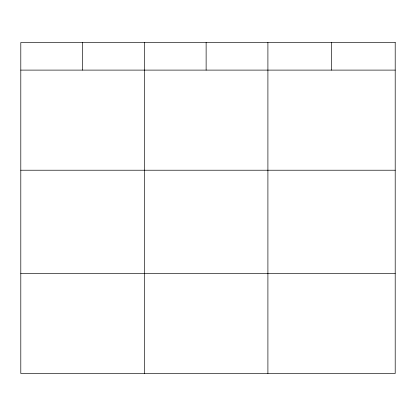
<?xml version="1.0" encoding="UTF-8"?>
<svg xmlns="http://www.w3.org/2000/svg" width="416" height="416" viewBox="0 0 416 416"><rect width="100%" height="100%" fill="white"/><g stroke="black" fill="none" stroke-linecap="round" stroke-linejoin="round"><path stroke-width="0.62" d="M20.8 70.106L395.2 70.106M20.8 170.222L395.2 170.222M20.8 273.374L395.2 273.374M331.552 42.51L331.552 70.106M267.904 42.51L267.904 373.49M206.128 42.51L206.128 70.106M144.352 42.51L144.352 373.49M82.576 42.51L82.576 70.106M395.2 42.51L20.8 42.51L20.8 373.49L395.2 373.49L395.2 42.51"/></g></svg>
